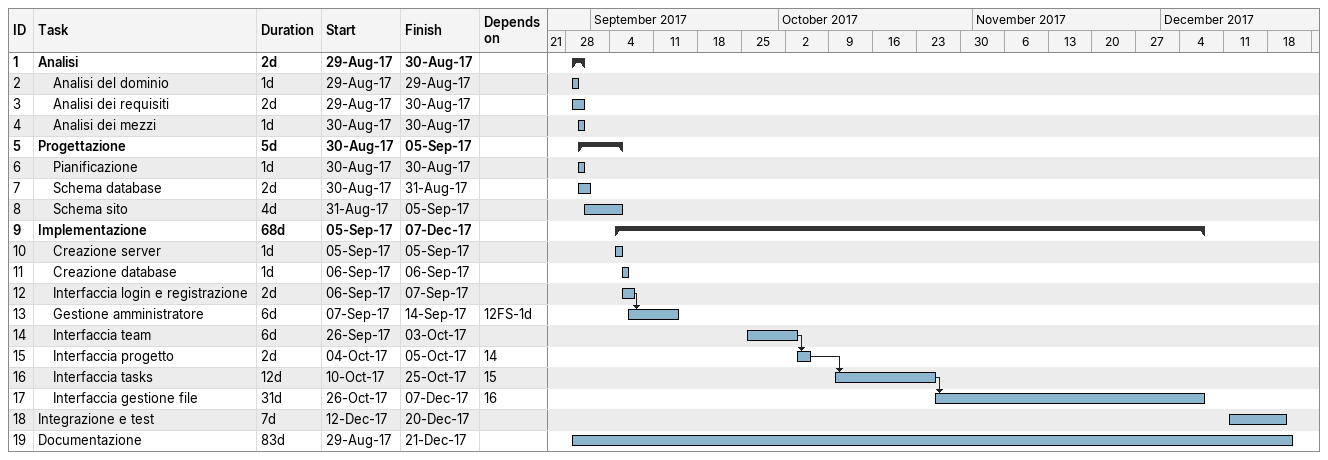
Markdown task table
| ID | Level | Task | Duration | Start | Finish | Predecessors |
|---|---|---|---|---|---|---|
| 1 | 1 | **Analisi** | 2d | 2017-08-29 | 2017-08-30 |  |
| 2 | 2 | Analisi del dominio | 1d | 2017-08-29 | 2017-08-29 |  |
| 3 | 2 | Analisi dei requisiti | 2d | 2017-08-29 | 2017-08-30 |  |
| 4 | 2 | Analisi dei mezzi | 1d | 2017-08-30 | 2017-08-30 |  |
| 5 | 1 | **Progettazione** | 5d | 2017-08-30 | 2017-09-05 |  |
| 6 | 2 | Pianificazione | 1d | 2017-08-30 | 2017-08-30 |  |
| 7 | 2 | Schema database | 2d | 2017-08-30 | 2017-08-31 |  |
| 8 | 2 | Schema sito | 4d | 2017-08-31 | 2017-09-05 |  |
| 9 | 1 | **Implementazione** | 68d | 2017-09-05 | 2017-12-07 |  |
| 10 | 2 | Creazione server | 1d | 2017-09-05 | 2017-09-05 |  |
| 11 | 2 | Creazione database | 1d | 2017-09-06 | 2017-09-06 |  |
| 12 | 2 | Interfaccia login e registrazione | 2d | 2017-09-06 | 2017-09-07 |  |
| 13 | 2 | Gestione amministratore | 6d | 2017-09-07 | 2017-09-14 | 12FS-1d |
| 14 | 2 | Interfaccia team | 6d | 2017-09-26 | 2017-10-03 |  |
| 15 | 2 | Interfaccia progetto | 2d | 2017-10-04 | 2017-10-05 | 14 |
| 16 | 2 | Interfaccia tasks | 12d | 2017-10-10 | 2017-10-25 | 15 |
| 17 | 2 | Interfaccia gestione file | 31d | 2017-10-26 | 2017-12-07 | 16 |
| 18 | 1 | Integrazione e test | 7d | 2017-12-12 | 2017-12-20 |  |
| 19 | 1 | Documentazione | 83d | 2017-08-29 | 2017-12-21 |  |
